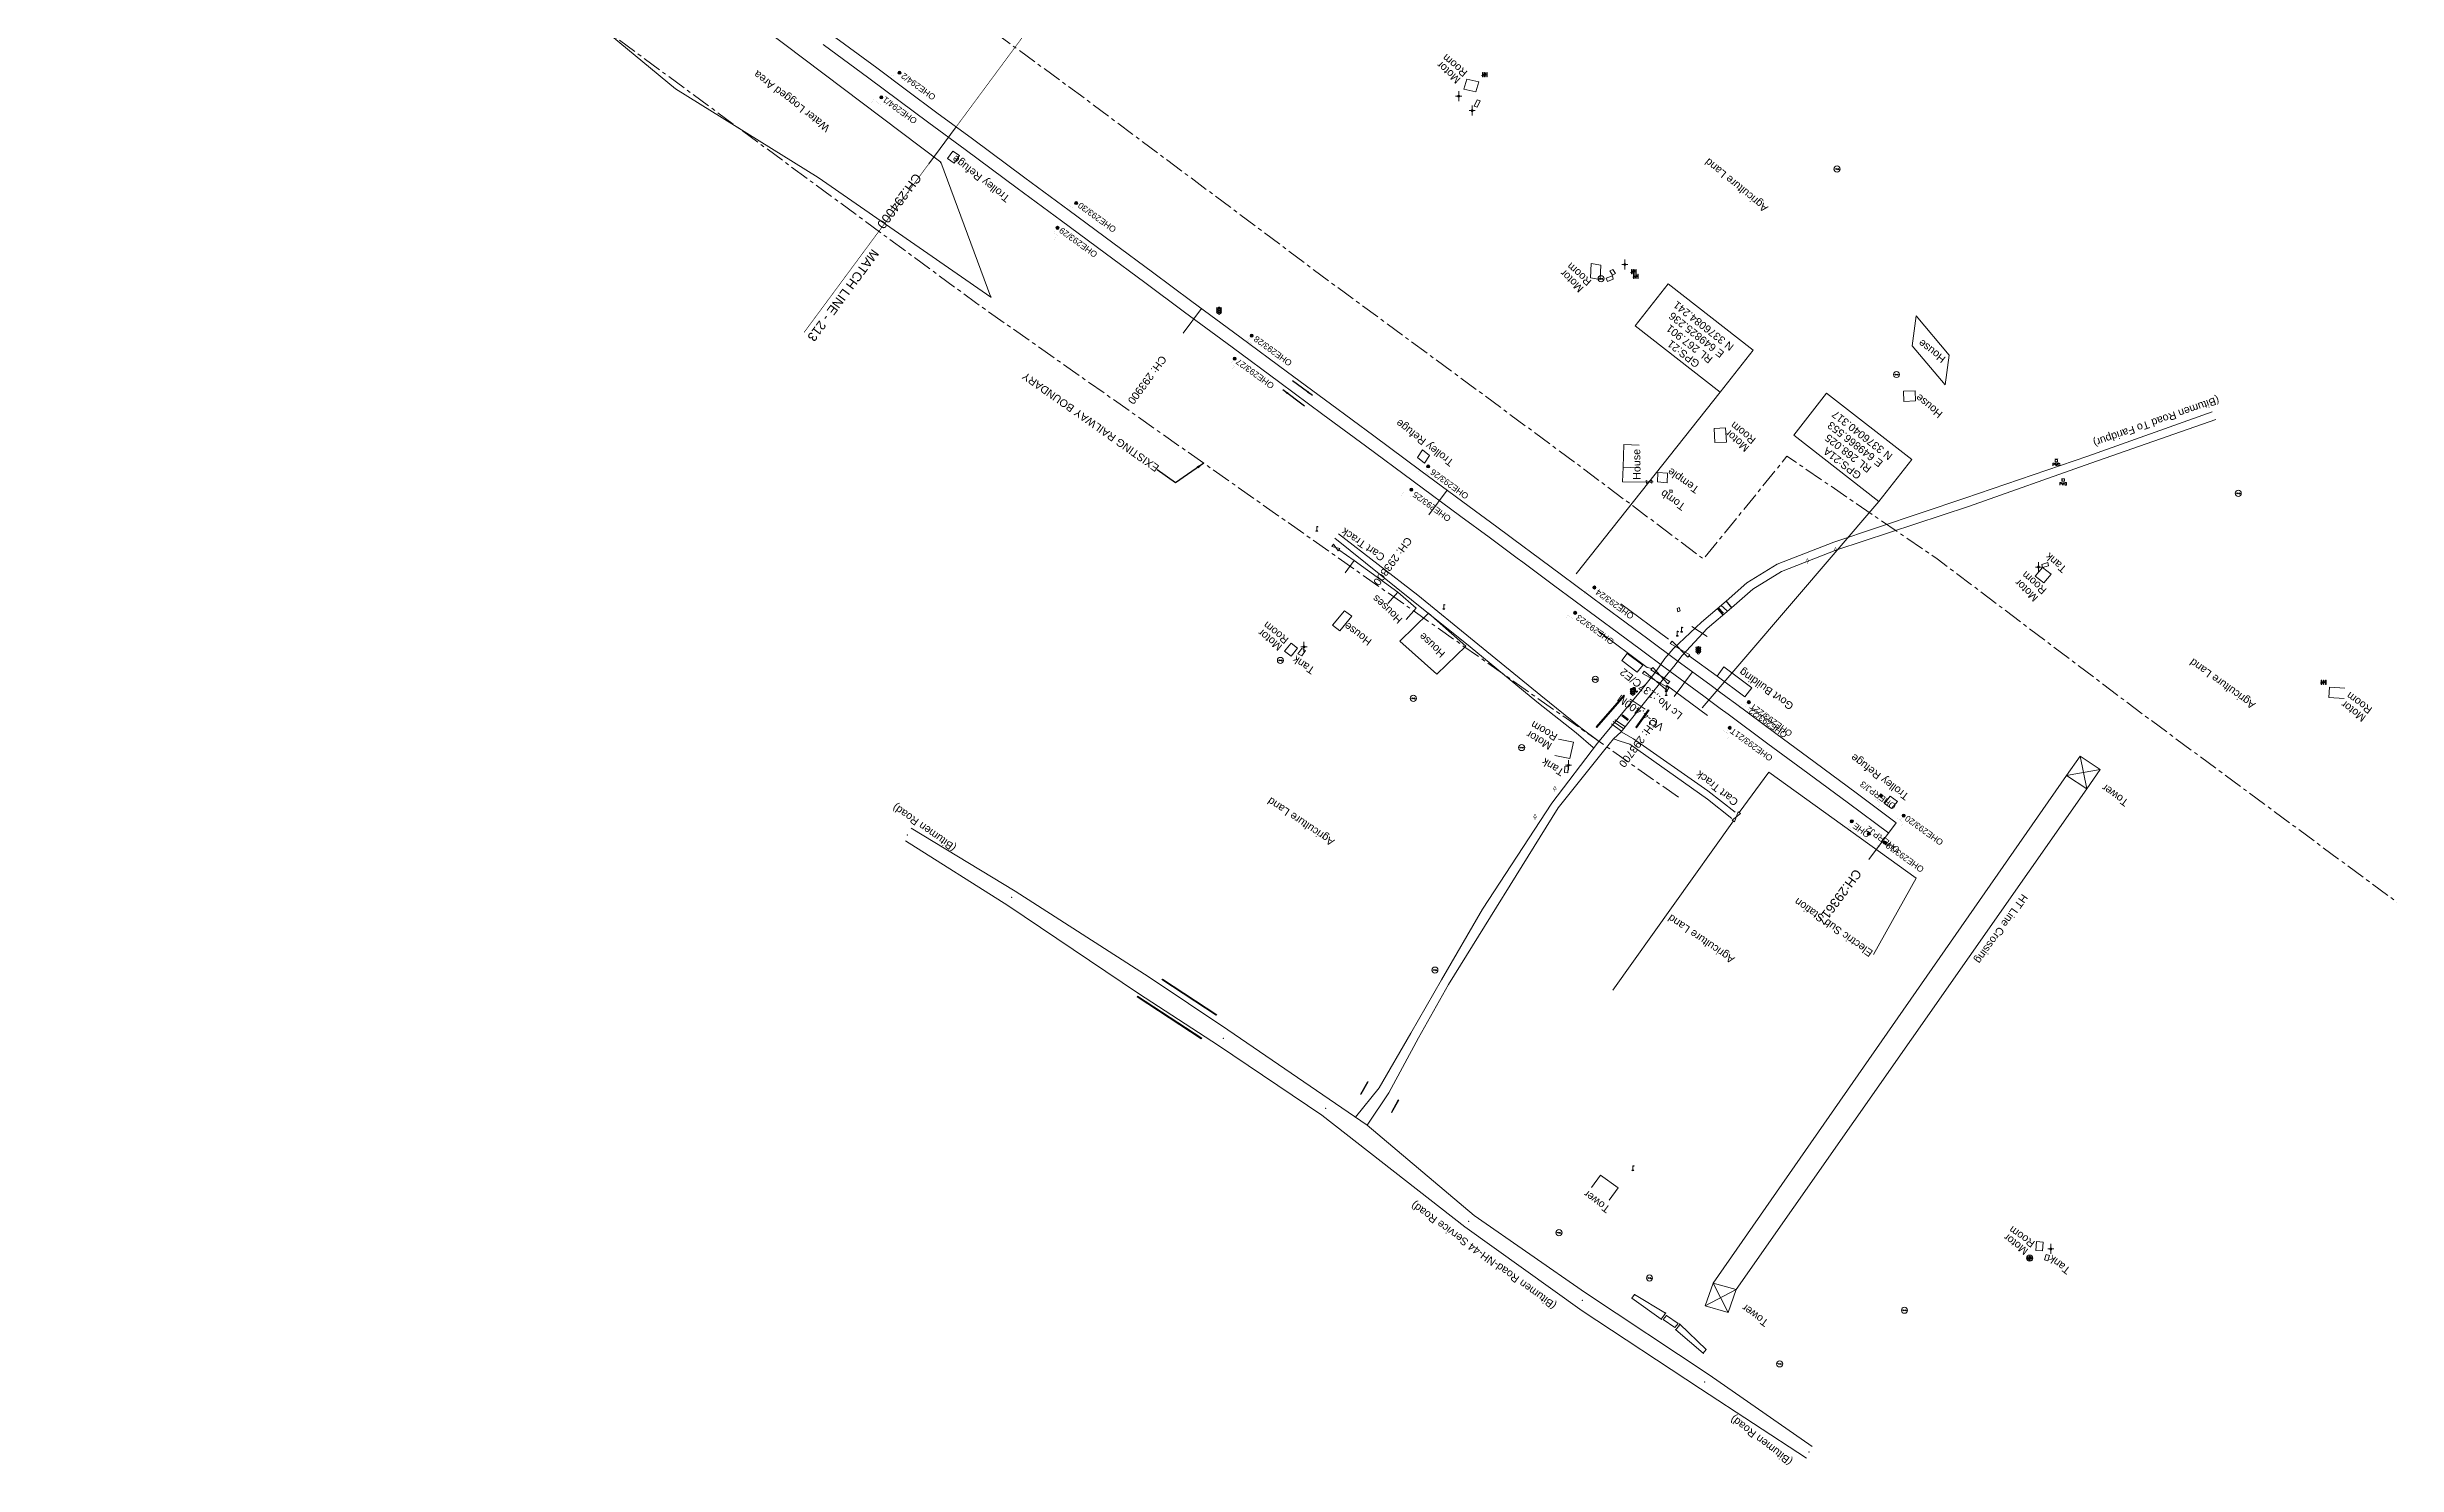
# Model space of a CAD drawing. Header units: metres. Extents: x 628572 to 650094, y 3375792 to 3391117.
# Drawn here: x 649325 to 650094, y 3375792 to 3376257 of the extents above; entities that cross this region are included whole.
import ezdxf
from ezdxf.enums import TextEntityAlignment as Align

# ---------------------------------------------------------------- set-up
doc = ezdxf.new("R2010")
doc.units = ezdxf.units.M
doc.header["$MEASUREMENT"] = 0
for name, pattern in [('CENTER', [2, 1.25, -0.25, 0.25, -0.25]), ('DASHED', [0.75, 0.5, -0.25]), ('PHANTOM2', [1.25, 0.625, -0.125, 0.125, -0.125, 0.125, -0.125])]:
    doc.linetypes.add(name, pattern=pattern)
for name, color, linetype, lineweight in [('Arch', 7, 'Continuous', 0), ('Bore', 8, 'Continuous', 0), ('Cart Track', 34, 'Continuous', 0), ('Commercial Building Pucca', 251, 'Continuous', 0), ('Commercial Building Semipucca', 251, 'Continuous', 0), ('Compound Wall', 251, 'Continuous', 0), ('Culvert Parapet', 7, 'Continuous', 0), ('Electric Pole', 251, 'Continuous', 0), ('Existing Chainage', 7, 'Continuous', 0), ('Existing IR Track', 143, 'Continuous', 0), ('Existing Railway Boundary', 7, 'CENTER', 0), ('Fence', 251, 'FENCELINE1', 0), ('flow direction', 7, 'Continuous', 0), ('Footpath', 251, 'Continuous', 0), ('Gate', 251, 'Continuous', 0), ('Govt buliding', 251, 'Continuous', 0), ('Grill', 251, 'Continuous', 0), ('Lamp_Post', 7, 'Continuous', 0), ('MATCH LINE', 7, 'Continuous', 0), ('OHE MAST', 8, 'Continuous', 0), ('PWD_ Boundary', 7, 'Continuous', 0), ('PWR_LINE', 134, 'POWER', 0), ('Religious_Place', 251, 'Continuous', 0), ('Residential Building Pucca', 251, 'Continuous', 0), ('Residential Building Semipucca', 251, 'Continuous', 0), ('Retaining Wall', 251, 'Continuous', 0), ('Side Details', 251, 'Continuous', 0), ('Sign Board', 251, 'Continuous', 0), ('Subroad Centre', 34, 'Continuous', 0), ('Subroad Edge', 34, 'Continuous', 0), ('Tank', 7, 'Continuous', 0), ('Tap', 8, 'Continuous', 0), ('Text', 251, 'Continuous', 0), ('Tomb', 8, 'Continuous', 0), ('TOPOSTYLEREMARK', 251, 'Continuous', 0), ('Tower', 7, 'Continuous', 0), ('Transformer', 251, 'Continuous', 0), ('Trolley Stand', 251, 'Continuous', 0), ('Water Logged Area', 5, 'Continuous', 0)]:
    doc.layers.add(name, color=color, linetype=linetype, lineweight=lineweight)
doc.styles.add('notes', font='romans.shx', dxfattribs={"height": 2})
doc.styles.add('spot_lvl', font='romans.shx', dxfattribs={"height": 0.3})
doc.styles.get("Standard").update_dxf_attribs({"font": 'arial.ttf'})
doc.styles.add('Style-Arial', font='arial.ttf')
doc.styles.add('Text', font='arial.ttf', dxfattribs={"height": 2})
doc.linetypes.add('FENCELINE1', pattern='A,6.35,-2.54,[133,ltypeshp.shx,S=2.54,R=0,X=-2.54,Y=0],-2.54,25.4', length=36.83)
doc.linetypes.add('POWER', pattern='A,10,-0.2,[131,ltypeshp.shx,S=0.4,R=0,X=-0.2,Y=0],-0.2,[131,ltypeshp.shx,S=0.4,R=180,X=1.2,Y=0],-1.2,-0.2,[131,ltypeshp.shx,S=0.4,R=0,X=-0.2,Y=0],-0.2,[131,ltypeshp.shx,S=0.4,R=180,X=1.2,Y=0],-1.2,-0.2,[131,ltypeshp.shx,S=0.4,R=0,X=-0.2,Y=0],-0.2,[131,ltypeshp.shx,S=0.4,R=180,X=1.2,Y=0],-1.2', length=14.8)
doc.dimstyles.new('ISO-25', dxfattribs={"dimtxt": 2.5, "dimasz": 2.5, "dimexe": 1.25, "dimexo": 0.625, "dimtad": 1, "dimtxsty": 'Standard', "dimcen": 2.5, "dimadec": 0, "dimazin": 0, "dimtfac": 1, "dimtmove": 0, "dimatfit": 3, "dimfxl": 1, "dimarcsym": 0})

# ---------------------------------------------------------------- blocks, each defined once
blk = doc.blocks.new('GT')
at = {"layer": 'Gate'}
for p, q in [((-0.5, -0.5), (-0.5, 0.5)), ((-0.5, 0.5), (0.5, -0.5)), ((0.5, 0.5), (0.5, -0.5))]:
    blk.add_line(p, q, dxfattribs=at)
at = {"layer": 'Gate', "flags": 128}
blk.add_lwpolyline([(0.5, 0.5), (-0.5, -0.5)], dxfattribs=at)
blk = doc.blocks.new('BORE')
at = {"ltscale": 0.5}
for q in [(-0.99, 0), (0, 1.64), (0.99, 0), (0, -1.64)]:
    blk.add_line((0, 0), q, dxfattribs=at)
blk.add_circle((0, 0), 0.328, dxfattribs=at)
blk = doc.blocks.new('EP')
blk.add_hatch(color=8).paths.add_polyline_path([(0.31, -0.24), (0.31, 0), (-0.31, -0.19), (-0.31, 0.07), (-0.93, -0.01), (-0.21, 0.16), (-0.21, -0.05), (0.43, 0.15), (0.41, -0.1), (0.94, -0.01)])
at = {"color": 8}
for p, q in [((-0.93, -0.01), (-0.21, 0.16)), ((-0.31, 0.07), (-0.93, -0.01)), ((-0.31, -0.19), (-0.31, 0.07)), ((0.31, 0), (-0.31, -0.19)), ((-0.21, 0.16), (-0.21, -0.05)), ((-0.21, -0.05), (0.43, 0.15)), ((0.31, -0.24), (0.31, 0)), ((0.43, 0.15), (0.41, -0.1)), ((0.94, -0.01), (0.31, -0.24)), ((0.41, -0.1), (0.94, -0.01))]:
    blk.add_line(p, q, dxfattribs=at)
blk.add_circle((0, 0), 1, dxfattribs=at)
blk = doc.blocks.new('LP')
at = {"flags": 128}
for points in [[(0, 0), (0, 1.5)], [(0.25, 1.35), (0.44, 1.35)]]:
    blk.add_lwpolyline(points, dxfattribs=at)
for centre, radius, start, end in [((0.07, 0.99), 0.519, 57.64249, 97.31648), ((0.34, 1.33), 0.094, 11.70118, 168.04763)]:
    blk.add_arc(centre, radius, start, end)
at = {"extrusion": (0, 0, -1)}
blk.add_ellipse((0, 0.01), major_axis=(0.308, 0), ratio=0.400495, dxfattribs=at)
blk.add_ellipse((0.35, 1.36), major_axis=(0.0017, 0.0438), ratio=0.461056, start_param=1.74022, end_param=4.575836)
blk = doc.blocks.new('SIG')
for color, points in [(1, [(-0.22, 0.42, 0.180295), (-0.01, 0.33, -0.00255), (0.01, 0.33, -0.00255), (0.02, 0.33, 0.180295), (0.23, 0.42, -0.002654), (0.25, 0.44, 0.184495), (0.33, 0.65, 1.000001), (-0.32, 0.65, 0.184495), (-0.24, 0.44, -0.002654)]), (2, [(0.23, -0.23, -0.002654), (0.25, -0.21, 0.184495), (0.33, 0.01, 1.000001), (-0.32, 0.01, 0.184495), (-0.24, -0.21, -0.002654), (-0.22, -0.23, 0.180295), (-0.01, -0.32, -0.00255), (0.01, -0.32, -0.00255), (0.02, -0.32, 0.180295)]), (3, [(0.23, -0.88, -0.002654), (0.25, -0.86, 0.184495), (0.33, -0.64, 1.000001), (-0.32, -0.64, 0.184495), (-0.24, -0.86, -0.002654), (-0.22, -0.88, 0.395599)])]:
    blk.add_hatch(color=color).paths.add_polyline_path(points)
for p, q in [((-0.31, 0.98), (-0.32, -0.9)), ((0.33, -0.9), (0.32, 0.98))]:
    blk.add_line(p, q)
at = {"flags": 128}
for points in [[(-0.31, 0.98), (-0.81, 0.98, 0.198758), (-0.42, 0.41, 0.003814), (-0.31, 0.39)], [(-0.31, 0.33), (-0.81, 0.33, 0.198758), (-0.42, -0.23, 0.003727), (-0.32, -0.26)], [(0.32, 0.98), (0.82, 0.98, -0.198758), (0.44, 0.41, -0.003814), (0.32, 0.39)], [(0.32, 0.33), (0.82, 0.33, -0.198758), (0.44, -0.23, -0.003727), (0.33, -0.26)], [(-0.32, -0.32), (-0.81, -0.32, 0.198758), (-0.42, -0.88, 0.003639), (-0.32, -0.9)], [(0.33, -0.32), (0.82, -0.32, -0.198758), (0.44, -0.88, -0.003639), (0.33, -0.9)]]:
    blk.add_lwpolyline(points, format="xyb", dxfattribs=at)
for centre, radius, start, end in [((0.01, 0.91), 0.324, 12.40488, 167.59512), ((0.01, 0.81), 0.357, 27.75781, 152.24219), ((0.01, -0.9), 0.324, 181.45715, 358.54285)]:
    blk.add_arc(centre, radius, start, end)
blk = doc.blocks.new('TAP')
at = {"layer": 'Tap', "color": 8}
for p, q in [((-0.32, 0), (0.32, 0)), ((-1.01, -0.33), (0.24, -0.33)), ((-1.01, -0.75), (-0.18, -0.75)), ((-0.37, -0.12), (-0.37, -0.05)), ((-0.1, -0.17), (-0.32, -0.17)), ((-0.05, -0.22), (-0.05, -0.33)), ((0.03, -0.95), (0.03, -1.32)), ((0.03, -1.32), (0.45, -1.32)), ((0.05, -0.22), (0.05, -0.33)), ((0.1, -0.17), (0.32, -0.17)), ((0.37, -0.12), (0.37, -0.05)), ((0.45, -0.54), (0.45, -1.32))]:
    blk.add_line(p, q, dxfattribs=at)
at = {"layer": 'Tap', "color": 8, "linetype": 'DASHED'}
for p, q in [((-0.37, -1.72), (0.03, -1.32)), ((0.24, -1.32), (0.24, -1.72)), ((0.85, -1.72), (0.45, -1.32))]:
    blk.add_line(p, q, dxfattribs=at)
at = {"layer": 'Tap', "color": 8}
for centre, radius, start, end in [((-0.32, -0.05), 0.0499, 90, 180), ((0.32, -0.05), 0.0499, 0, 90), ((-0.32, -0.12), 0.0499, 180, 270), ((-0.18, -0.95), 0.208, 0, 90), ((-0.1, -0.22), 0.0499, 0, 90), ((0.1, -0.22), 0.0499, 90, 180), ((0.24, -0.54), 0.208, 0, 90), ((0.32, -0.12), 0.0499, 270, 0)]:
    blk.add_arc(centre, radius, start, end, dxfattribs=at)
at = {"layer": 'Tap', "color": 8, "ltscale": 5, "style": 'notes'}
blk.add_text('TAP', height=0.25, rotation=180, dxfattribs=at).set_placement((1.12, -1.15, -147.73))
blk = doc.blocks.new('TRF')
blk.add_hatch(color=256).paths.add_polyline_path([(-0.18, -0.39), (0.02, 0.04), (-0.98, -0.29), (0.38, 0.42), (0.22, -0.04), (0.98, 0.09)])
for p, q in [((-0.69, 0.72), (-0.69, -0.72)), ((-0.52, 0.72), (-0.69, 0.72)), ((-0.52, -0.72), (-0.52, 0.72)), ((0, 0.72), (0, -0.72)), ((0.17, 0.72), (0, 0.72)), ((0.17, -0.72), (0.17, 0.72)), ((0.7, 0.72), (0.7, -0.72)), ((0.87, 0.72), (0.7, 0.72)), ((0.87, -0.72), (0.87, 0.72)), ((-0.69, -0.72), (-0.52, -0.72)), ((0, -0.72), (0.17, -0.72)), ((0.7, -0.72), (0.87, -0.72))]:
    blk.add_line(p, q)
at = {"flags": 128}
blk.add_lwpolyline([(0.22, -0.04), (0.38, 0.42), (-0.98, -0.29), (0.02, 0.04), (-0.18, -0.39), (0.98, 0.09), (0.22, -0.04)], close=True, dxfattribs=at)
blk = doc.blocks.new('TSB')
at = {"const_width": 0.132, "flags": 128}
blk.add_lwpolyline([(-0.51, 0.84), (0.54, 0.84), (0, 1.85), (-0.51, 0.84)], close=True, dxfattribs=at)
at = {"const_width": 0.142, "flags": 128}
blk.add_lwpolyline([(0, 0.84), (0, 0)], dxfattribs=at)
blk = doc.blocks.new('PWD')
at = {"const_width": 0.0299, "flags": 128}
blk.add_lwpolyline([(0.6, -0.6), (-0.6, -0.6), (-0.6, 0.6), (0.6, 0.6), (0.6, -0.6)], close=True, dxfattribs=at)
at = {"flags": 128}
blk.add_lwpolyline([(0.36, -0.36), (-0.36, -0.36), (-0.36, 0.36), (0.36, 0.36), (0.36, -0.36)], close=True, dxfattribs=at)
at = {"style": 'spot_lvl'}
blk.add_text('PWD', height=0.897, dxfattribs=at).set_placement((-1.32, -1.75, -119.27))
blk = doc.blocks.new('OHE MAST')
h = blk.add_hatch(color=256)
edge = h.paths.add_edge_path()
edge.add_arc((0, 0), 0.514, 0, 360)
at = {"const_width": 0.01, "flags": 128}
for points in [[(1.5, 3.5), (1.5, 2), (-1.5, 2), (-1.5, 3.5)], [(0, 2), (0, 0)]]:
    blk.add_lwpolyline(points, dxfattribs=at)
blk.add_circle((0, 0), 0.514)

msp = doc.modelspace()

# ---------------------------------------------------------------- linework, layer by layer
at = {"layer": 'Arch', "linetype": 'Continuous', "flags": 128}
for points in [[(649863.196, 3376067.006), (649868.14, 3376063.703)], [(649842.9, 3376043.197), (649847.844, 3376039.894)]]:
    msp.add_lwpolyline(points, dxfattribs=at)
at = {"layer": 'Cart Track', "linetype": 'Continuous', "flags": 128}
for points in [[(649832.755, 3376029.311), (649826.806, 3376033.853), (649813.73, 3376044.389), (649791.85, 3376062.183), (649773.383, 3376077.221), (649747.392, 3376097.378)], [(649830.837, 3376027.417), (649825.278, 3376032.188), (649812.386, 3376042.282), (649790.579, 3376060.344), (649771.401, 3376075.709), (649746.222, 3376095.881)], [(649876.279, 3376004.092), (649868.329, 3376010.483), (649842.824, 3376028.418), (649839.721, 3376029.459), (649837.507, 3376030.185)], [(649840.023, 3376032.476), (649844.081, 3376030.187), (649868.353, 3376013.178), (649877.316, 3376006.24)]]:
    msp.add_lwpolyline(points, dxfattribs=at)
at = {"layer": 'Commercial Building Pucca', "linetype": 'Continuous', "flags": 128}
for points in [[(649793.359, 3376245.383), (649792.375, 3376242.068), (649788.436, 3376242.974), (649789.4201, 3376246.2892), (649793.359, 3376245.383)], [(649833.17, 3376180.68), (649829.967, 3376181.135), (649830.128, 3376185.83), (649833.3319, 3376185.3749), (649833.17, 3376180.68)], [(649874.179, 3376132.052), (649874.461, 3376127.423), (649870.727, 3376127.267), (649870.445, 3376131.896), (649874.179, 3376132.052)], [(649978.367, 3376081.336), (649975.543, 3376083.493), (649977.945, 3376086.332), (649980.7692, 3376084.1749), (649978.367, 3376081.336)], [(649734.062, 3376059.932), (649731.984, 3376057.244), (649729.815, 3376058.9), (649731.8942, 3376061.5896), (649734.062, 3376059.932)], [(649978.002, 3375862.507), (649975.767, 3375862.698), (649975.98, 3375865.616), (649978.2176, 3375865.4248), (649978.002, 3375862.507)]]:
    msp.add_lwpolyline(points, close=True, dxfattribs=at)
for points in [[(650076.7643, 3376043.4224), (650071.776, 3376043.764), (650072.007, 3376047.137), (650076.9953, 3376046.7954)], [(649819.4816, 3376030.1553), (649824.367, 3376029.091), (649823.2, 3376023.734), (649818.3146, 3376024.7983)]]:
    msp.add_lwpolyline(points, dxfattribs=at)
at = {"layer": 'Commercial Building Semipucca', "linetype": 'Continuous', "flags": 128}
msp.add_lwpolyline([(649857.533, 3375837.392), (649858.62, 3375838.699), (649854.836, 3375841.378), (649853.749, 3375840.071), (649857.533, 3375837.392)], close=True, dxfattribs=at)
at = {"layer": 'Compound Wall', "linetype": 'Continuous', "flags": 128}
for points in [[(649848.262, 3376114.317), (649840.43, 3376114.391), (649840.633, 3376119.159)], [(649850.041, 3376114.429), (649850.498, 3376114.339)], [(649752.572, 3376088.638), (649747.57, 3376092.131)]]:
    msp.add_lwpolyline(points, dxfattribs=at)
at = {"layer": 'Culvert Parapet', "linetype": 'Continuous', "flags": 128}
for points in [[(649689.575, 3375951.446), (649707.359, 3375939.682), (649707.554, 3375939.791), (649689.7699, 3375951.5551), (649689.575, 3375951.446)], [(649681.607, 3375945.922), (649702.641, 3375932.157), (649702.501, 3375932.006), (649681.467, 3375945.771), (649681.607, 3375945.922)], [(649757.137, 3375917.85), (649754.855, 3375913.817), (649754.691, 3375913.904), (649756.9731, 3375917.9372), (649757.137, 3375917.85)], [(649767.22, 3375911.901), (649764.961, 3375907.852), (649764.76, 3375907.994), (649767.0193, 3375912.0436), (649767.22, 3375911.901)]]:
    msp.add_lwpolyline(points, close=True, dxfattribs=at)
at = {"layer": 'Existing Chainage', "color": 7, "linetype": 'Continuous', "lineweight": 13, "flags": 128}
for points in [[(649613.3032, 3376218.5763), (649622.2205, 3376230.6379)], [(649696.6245, 3376163.053), (649702.5636, 3376171.0983)], [(649777.0303, 3376103.6209), (649782.9804, 3376111.6581)], [(649857.4121, 3376044.1136), (649863.3526, 3376052.1579)], [(649921.1457, 3375990.6929), (649930.0786, 3376002.7429)], [(649921.1457, 3375990.6929), (649930.0786, 3376002.7429)]]:
    msp.add_lwpolyline(points, dxfattribs=at)
at = {"layer": 'Existing IR Track', "flags": 128}
for points in [[(649927.7078, 3375999.2734), (649914.4101, 3376009.1091), (649901.1321, 3376018.9301), (649888.0859, 3376028.5904), (649875.0355, 3376038.2538), (649872.4385, 3376040.1846), (649869.8014, 3376042.1291), (649867.0763, 3376044.1605), (649854.4385, 3376053.5123), (649846.2449, 3376059.5479), (649832.0657, 3376070.0475), (649817.8965, 3376080.5396), (649807.7598, 3376088.0505), (649805.902, 3376089.4191), (649796.7274, 3376096.2193), (649787.5124, 3376103.0495), (649771.9211, 3376114.5804), (649756.3138, 3376126.1232), (649742.317, 3376136.4643), (649728.2458, 3376146.8605), (649712.5945, 3376158.4352), (649696.9861, 3376169.9781), (649683.9757, 3376179.6136), (649671.0002, 3376189.2234), (649656.6868, 3376199.8408), (649642.2232, 3376210.5134), (649625.1517, 3376223.2089), (649613.2865, 3376231.9125), (649603.4547, 3376239.2556), (649593.6397, 3376246.5862), (649578.686, 3376257.6201)], [(649930.0786, 3376002.7429), (649916.9234, 3376012.4952), (649903.5309, 3376022.4233), (649890.6109, 3376031.9924), (649877.4233, 3376041.7597), (649874.7565, 3376043.7356), (649872.2331, 3376045.6026), (649869.4251, 3376047.6735), (649858.2549, 3376055.9224), (649848.7541, 3376063.0042), (649834.6015, 3376073.4639), (649820.4984, 3376083.886), (649810.2631, 3376091.4352), (649808.2639, 3376092.9386), (649799.2474, 3376099.6145), (649790.1812, 3376106.3273), (649774.4427, 3376117.9786), (649758.9756, 3376129.429), (649744.8448, 3376139.8733), (649730.7589, 3376150.2843), (649715.1144, 3376161.8333), (649699.3803, 3376173.4483), (649686.5036, 3376183.0173), (649673.5984, 3376192.6075), (649659.2271, 3376203.2615), (649644.784, 3376213.8884), (649627.5748, 3376226.6794), (649615.9598, 3376235.2665), (649605.9951, 3376242.6693), (649596.2248, 3376249.9275), (649581.211, 3376261.0244)]]:
    msp.add_lwpolyline(points, dxfattribs=at)
at = {"layer": 'Existing Railway Boundary', "ltscale": 5, "flags": 128}
for points in [[(645947.8669, 3378995.0094), (645967.551, 3378980.05), (645999.99, 3378956.182), (646031.536, 3378932.757), (646063.98, 3378908.364), (646096.474, 3378884.694), (646128.906, 3378860.476), (646162.172, 3378835.862), (646243.623, 3378775.53), (646283.005, 3378746.473), (646323.569, 3378716.337), (646363.594, 3378686.757), (646404.404, 3378656.749), (646444.656, 3378626.744), (646484.254, 3378597.245), (646565.358, 3378537.027), (646605.623, 3378507.215), (646653.599, 3378471.236), (646685.582, 3378447.704), (646725.618, 3378418.033), (646765.866, 3378388.123), (646805.637, 3378358.663), (646853.7433, 3378323.0592), (646937.0348, 3378435.599), (647005.3603, 3378385.0359), (646922.0826, 3378272.5147), (647038.806, 3378186.127), (647118.143, 3378127.321), (647158.192, 3378097.577), (647196.684, 3378068.972), (647238.918, 3378037.642), (647279.177, 3378008.08), (647319.292, 3377978.417), (647359.503, 3377948.868), (647397.458, 3377922.826), (647407.222, 3377913.87), (647444.241, 3377886.363), (647483.788, 3377856.736), (647522.927, 3377827.935), (647564.696, 3377797.027), (647606.191, 3377766.256), (647645.483, 3377737.258), (647685.591, 3377707.61), (647724.818, 3377678.56), (647765.242, 3377648.809), (647805.32, 3377618.739), (647845.051, 3377589.185), (647884.906, 3377559.824), (647925.092, 3377530.161), (648005.743, 3377470.644), (648035.772, 3377448.385), (648076.043, 3377418.603), (648116.319, 3377388.917), (648156.249, 3377359.365), (648195.947, 3377330.167), (648277.393, 3377269.753), (648356.445, 3377210.206), (648473.986, 3377122.343), (648515.171, 3377091.572), (648556.116, 3377060.801), (648639.34, 3376998.485), (648732.726, 3376930.386), (648775.136, 3376898.56), (648820.438, 3376865.866), (648859.867, 3376835.944), (648897.871, 3376806.495), (648938.947, 3376773.89), (648981.716, 3376745.089), (649023.829, 3376714.227), (649104.802, 3376653.597), (649144.826, 3376624.189), (649185.003, 3376594.54), (649213.27, 3376573.276), (649223.961, 3376565.702), (649264.394, 3376535.687), (649303.756, 3376506.724), (649344.373, 3376476.323), (649384.234, 3376447.051), (649424.989, 3376416.632), (649465.089, 3376386.981), (649506.033, 3376356.747), (649546.504, 3376327.037), (649587.439, 3376296.789), (649623.812, 3376269.636), (649664.771, 3376239.624), (649704.707, 3376209.749), (649745.525, 3376179.226), (649785.672, 3376149.738), (649826.28, 3376119.684), (649866.973, 3376089.107), (649894.303, 3376122.789), (649943.484, 3376089.133), (650010.731, 3376038.339), (650094.058, 3375976.711)], [(649858.736, 3376011.074), (649628.576, 3376173.111), (649159.399, 3376518.699)]]:
    msp.add_lwpolyline(points, dxfattribs=at)
at = {"layer": 'Fence', "linetype": 'Continuous', "flags": 128}
for points in [[(649878.695, 3376006.065), (649888.365, 3376019.31), (649936.5696, 3375984.5484), (649922.646, 3375959.556)], [(649837.283, 3375947.914), (649876.748, 3376003.316)]]:
    msp.add_lwpolyline(points, dxfattribs=at)
at = {"layer": 'Footpath', "linetype": 'Continuous', "flags": 128}
for points in [[(649844.35, 3375848.224), (649854.528, 3375842.157), (649854.083, 3375841.457), (649853.149, 3375840.133), (649843.525, 3375847.073), (649844.35, 3375848.224)], [(649866.909, 3375829.027), (649867.829, 3375830.255), (649859.182, 3375838.568), (649858.897, 3375837.97), (649857.891, 3375836.719), (649866.909, 3375829.027)]]:
    msp.add_lwpolyline(points, close=True, dxfattribs=at)
at = {"layer": 'Footpath'}
for p in [(649843.525, 3375847.073), (649844.35, 3375848.224), (649854.528, 3375842.157), (649853.149, 3375840.133), (649854.083, 3375841.457), (649854.833, 3375841.366), (649857.891, 3375836.719), (649858.897, 3375837.97), (649859.182, 3375838.568), (649866.909, 3375829.027), (649867.829, 3375830.255)]:
    msp.add_point(p, dxfattribs=at)
at = {"layer": 'Govt buliding', "linetype": 'Continuous', "flags": 128}
for points in [[(649841.963, 3376058.114), (649847.047, 3376054.338), (649845.279, 3376052.042), (649840.1948, 3376055.8181), (649841.963, 3376058.114)], [(649880.525, 3376043.979), (649871.458, 3376050.795), (649873.638, 3376053.784), (649882.7456, 3376046.9375), (649880.525, 3376043.979)]]:
    msp.add_lwpolyline(points, close=True, dxfattribs=at)
at = {"layer": 'Grill', "linetype": 'Continuous', "flags": 128}
for points in [[(649855.456, 3376062.819), (649839.859, 3376074.393)], [(649850.07, 3376053.252), (649848.565, 3376053.575), (649832.422, 3376065.55)], [(649871.458, 3376050.795), (649862.393, 3376057.264)], [(649868.33, 3376037.874), (649854.837, 3376047.842)]]:
    msp.add_lwpolyline(points, dxfattribs=at)
at = {"layer": 'MATCH LINE', "linetype": 'PHANTOM2', "ltscale": 15, "const_width": 0.2}
msp.add_lwpolyline([(649656.4822, 3376276.9182), (649572.4322, 3376163.2943)], dxfattribs=at)
at = {"layer": 'PWR_LINE', "flags": 128}
for points in [[(649870.179, 3375851.98), (649985.877, 3376018.205)], [(649992.489, 3376013.8589), (649877.626, 3375849.883)]]:
    msp.add_lwpolyline(points, dxfattribs=at)
at = {"layer": 'Religious_Place', "linetype": 'Continuous', "flags": 128}
msp.add_lwpolyline([(649855.075, 3376114.049), (649851.915, 3376114.328), (649852.062, 3376117.446), (649855.2221, 3376117.167), (649855.075, 3376114.049)], close=True, dxfattribs=at)
at = {"layer": 'Residential Building Pucca', "linetype": 'Continuous', "flags": 128}
for points in [[(649946.116, 3376146.098), (649935.318, 3376158.92), (649936.569, 3376168.719), (649947.369, 3376155.8946), (649946.116, 3376146.098)], [(649789.091, 3376060.576), (649779.684, 3376051.386), (649767.513, 3376062.196), (649776.92, 3376071.386), (649789.091, 3376060.576)]]:
    msp.add_lwpolyline(points, close=True, dxfattribs=at)
for points in [[(649845.6294, 3376118.9685), (649840.633, 3376119.159), (649840.917, 3376126.609), (649845.9134, 3376126.4185)], [(649749.6387, 3376084.5889), (649752.572, 3376088.638), (649766.881, 3376078.272), (649763.6003, 3376074.4988)], [(649763.6003, 3376074.4988), (649766.881, 3376078.272), (649772.903, 3376073.036), (649769.6223, 3376069.2628)]]:
    msp.add_lwpolyline(points, dxfattribs=at)
at = {"layer": 'Residential Building Semipucca', "linetype": 'Continuous', "flags": 128}
for points in [[(649936.375, 3376140.87), (649932.52, 3376140.669), (649932.426, 3376144.029), (649936.2935, 3376144.2307), (649936.375, 3376140.87)], [(649745.521, 3376067.449), (649749.417, 3376072.191), (649751.801, 3376070.343), (649747.8647, 3376065.552), (649745.521, 3376067.449)]]:
    msp.add_lwpolyline(points, close=True, dxfattribs=at)
at = {"layer": 'Retaining Wall', "linetype": 'Continuous', "flags": 128}
for points in [[(649832.034, 3376033.959), (649831.786, 3376034.193), (649840.87, 3376044.523), (649841.1286, 3376044.279), (649832.034, 3376033.959)], [(649844.76, 3376034.013), (649848.898, 3376039.719), (649849.178, 3376039.558), (649845.0389, 3376033.8505), (649844.76, 3376034.013)]]:
    msp.add_lwpolyline(points, close=True, dxfattribs=at)
at = {"layer": 'Subroad Centre'}
for p in [(649606.271, 3375998.707), (649640.386, 3375978.259), (649709.734, 3375932.099), (649743.203, 3375909.184), (649790.06, 3375872.192), (649827.299, 3375846.37), (649867.323, 3375819.584), (649901.533, 3375796.721)]:
    msp.add_point(p, dxfattribs=at)
at = {"layer": 'Subroad Edge', "linetype": 'Continuous', "flags": 128}
for points in [[(649753.0072, 3375906.3585), (649760.728, 3375915.953), (649771.093, 3375933.834), (649781.214, 3375951.336), (649794.608, 3375974.43), (649817.339, 3376009.184), (649832.237, 3376028.849), (649845.782, 3376045.198), (649851.518, 3376052.42), (649854.272, 3376056.492), (649857.079, 3376059.647), (649866.338, 3376068.44), (649874.342, 3376075.316), (649881.174, 3376081.325), (649891.05, 3376087.365), (649909.684, 3376094.671), (649909.688, 3376094.669), (649952.57, 3376109.051), (649992.798, 3376122.839), (650033.558, 3376137.291)], [(649819.338, 3376007.612), (649834.652, 3376026.733), (649837.507, 3376030.185), (649840.012, 3376032.49), (649848.518, 3376043.173), (649854.284, 3376050.365), (649857.243, 3376053.856), (649860.017, 3376057.516), (649868.208, 3376066.362), (649876.16, 3376073.11), (649883.104, 3376079.242), (649892.458, 3376085.042), (649910.609, 3376092.141), (649953.706, 3376106.354), (649993.798, 3376120.488), (650034.692, 3376134.837)], [(649756.839, 3375903.738), (649763.921, 3375914.248), (649773.688, 3375932.336), (649783.424, 3375949.762), (649819.338, 3376007.612)], [(649788.812, 3375870.36), (649741.952, 3375906.923), (649708.192, 3375929.841), (649681.915, 3375946.781), (649639.157, 3375975.643), (649605.668, 3375996.786)], [(649756.839, 3375903.738), (649711.211, 3375934.942), (649685.441, 3375952.214), (649641.613, 3375980.346), (649607.494, 3376001.009)], [(649902.519, 3375798.52), (649868.809, 3375821.898), (649828.282, 3375848.834), (649791.815, 3375874.14), (649756.839, 3375903.738)], [(649900.662, 3375794.686), (649866.011, 3375817.334), (649827.277, 3375842.938), (649788.812, 3375870.36)]]:
    msp.add_lwpolyline(points, dxfattribs=at)
at = {"layer": 'Subroad Edge', "flags": 128}
for points in [[(649873.275, 3376071.214), (649871.752, 3376072.904)], [(649873.481, 3376071.37), (649871.92, 3376073.111)], [(649874.8, 3376072), (649872.612, 3376073.984)], [(649874.342, 3376075.316), (649876.16, 3376073.11)], [(649876.193, 3376073.128), (649874.366, 3376075.358)], [(649871.548, 3376072.769), (649873.144, 3376070.948)], [(649836.847, 3376035.182), (649840.206, 3376032.616)], [(649837.399, 3376035.912), (649840.917, 3376033.446)], [(649841.392, 3376034.154), (649837.881, 3376036.429)], [(649840.2, 3376037.786), (649842.16, 3376036.207)], [(649842.297, 3376036.419), (649840.268, 3376037.981)], [(649840.433, 3376038.126), (649842.452, 3376036.591)]]:
    msp.add_lwpolyline(points, dxfattribs=at)
at = {"layer": 'Tank', "linetype": 'Continuous', "flags": 128}
for points in [[(649791.91, 3376237.391), (649792.89, 3376239.52), (649793.874, 3376239.188), (649792.8938, 3376237.0585), (649791.91, 3376237.391)], [(649835.503, 3376180.033), (649837.391, 3376180.775), (649837.163, 3376181.822), (649835.1455, 3376181.0291), (649835.503, 3376180.033)], [(649837.241, 3376183.954), (649838.116, 3376182.575), (649837.187, 3376182.033), (649836.2826, 3376183.4584), (649837.241, 3376183.954)], [(649977.736, 3376087.335), (649979.698, 3376087.92), (649979.969, 3376086.873), (649978.0069, 3376086.288), (649977.736, 3376087.335)], [(649735.43, 3376057.402), (649734.158, 3376058.072), (649735.416, 3376059.792), (649736.6896, 3376059.1211), (649735.43, 3376057.402)], [(649822.689, 3376021.03), (649822.533, 3376019.107), (649821.4, 3376019.224), (649821.556, 3376021.147), (649822.689, 3376021.03)], [(649980.285, 3375861.029), (649979.76, 3375859.263), (649978.64, 3375859.555), (649979.165, 3375861.321), (649980.285, 3375861.029)]]:
    msp.add_lwpolyline(points, close=True, dxfattribs=at)
at = {"layer": 'Tomb', "linetype": 'Continuous', "flags": 128}
for points in [[(649855.917, 3376111.708), (649856.681, 3376111.656), (649856.745, 3376110.924), (649855.98, 3376110.9761), (649855.917, 3376111.708)], [(649858.595, 3376071.86), (649858.346, 3376072.919), (649859.048, 3376073.215), (649859.3001, 3376072.143), (649858.595, 3376071.86)]]:
    msp.add_lwpolyline(points, close=True, dxfattribs=at)
at = {"layer": 'TOPOSTYLEREMARK'}
for p, q in [((649825.236, 3376084.241), (649872.4121, 3376143.7057)), ((649866.553, 3376040.317), (649924.421, 3376107.9008))]:
    msp.add_line(p, q, dxfattribs=at)
at = {"layer": 'TOPOSTYLEREMARK', "linetype": 'Continuous', "flags": 128}
for points in [[(649883.1932, 3376157.4903), (649872.4121, 3376143.7057), (649844.5615, 3376165.4881), (649855.3427, 3376179.2727), (649883.1932, 3376157.4903)], [(649935.1732, 3376121.708), (649924.421, 3376107.9008), (649896.5247, 3376129.6245), (649907.2768, 3376143.4318), (649935.1732, 3376121.708)]]:
    msp.add_lwpolyline(points, close=True, dxfattribs=at)
at = {"layer": 'Tower', "linetype": 'Continuous', "flags": 128}
for points in [[(649985.877, 3376018.205), (649990.267, 3376024.571), (649996.879, 3376020.225), (649992.489, 3376013.8589), (649985.877, 3376018.205)], [(649870.179, 3375851.98), (649877.626, 3375849.883), (649875.04, 3375842.375), (649867.5548, 3375844.4828), (649870.179, 3375851.98)]]:
    msp.add_lwpolyline(points, close=True, dxfattribs=at)
for points in [[(649985.877, 3376018.205), (649996.879, 3376020.225)], [(649990.267, 3376024.571), (649992.489, 3376013.8589)], [(649830.3208, 3375883.2799), (649833.261, 3375887.324), (649839.02, 3375883.137), (649836.0798, 3375879.0929)], [(649877.626, 3375849.883), (649867.5548, 3375844.4828)], [(649875.04, 3375842.375), (649870.179, 3375851.98)]]:
    msp.add_lwpolyline(points, dxfattribs=at)
at = {"layer": 'Trolley Stand', "linetype": 'Continuous', "flags": 128}
for points in [[(649623.355, 3376221.206), (649621.605, 3376218.786), (649619.381, 3376220.266), (649621.1312, 3376222.6863), (649623.355, 3376221.206)], [(649777.255, 3376122.968), (649775.635, 3376120.455), (649773.282, 3376122.32), (649774.902, 3376124.833), (649777.255, 3376122.968)], [(649928.577, 3376007.371), (649926.206, 3376009.071), (649928.09, 3376011.444), (649930.461, 3376009.744), (649928.577, 3376007.371)]]:
    msp.add_lwpolyline(points, close=True, dxfattribs=at)
at = {"layer": 'Water Logged Area', "linetype": 'Continuous', "flags": 128}
msp.add_lwpolyline([(649633.65, 3376174.912), (649617.18, 3376219.108), (649488.835, 3376316.049), (649439.442, 3376350.702), (649433.659, 3376355.376), (649380.712, 3376394.649), (649329.369, 3376431.88), (649314.015, 3376403.166), (649437.242, 3376321.115), (649480.044, 3376284.833), (649530.285, 3376243.089), (649577.109, 3376214.033), (649633.65, 3376174.912)], close=True, dxfattribs=at)
at = {"layer": 'Water Logged Area'}
for p in [(649530.285, 3376243.089), (649617.18, 3376219.108), (649577.109, 3376214.033), (649617.12, 3376218.919), (649633.65, 3376174.912)]:
    msp.add_point(p, dxfattribs=at)

# ---------------------------------------------------------------- block references
at = {"layer": 'Bore', "linetype": 'Continuous'}
for p in [(649786.794, 3376240.683), (649791.243, 3376235.943), (649841.24, 3376185.595), (649976.63, 3376086.481), (649736.142, 3376060.382), (649822.774, 3376021.579), (649980.693, 3375863.152)]:
    msp.add_blockref('BORE', p, dxfattribs=at)
at = {"layer": 'Electric Pole', "linetype": 'Continuous'}
for p in [(649910.69, 3376216.829), (649833.433, 3376180.877), (649930.166, 3376149.529), (650042.081, 3376110.621), (649728.425, 3376055.9), (649831.5, 3376049.689), (649771.945, 3376043.468), (649807.4371, 3376027.3652), (649778.997, 3375954.494), (649819.634, 3375868.48), (649973.788, 3375860.154), (649849.283, 3375853.634), (649932.781, 3375843.096), (649891.905, 3375825.526)]:
    msp.add_blockref('EP', p, dxfattribs=at)
at = {"layer": 'Gate'}
for p, xscale, zscale, rotation in [((649849.1515, 3376114.373), 1.782522089588324, 1.33511126487208, 4.000000000000005), ((649746.5495, 3376092.8605), 2.497762598811829, 1.58043114333141, 145), ((649859.265, 3376059.5955), 7.28836065229915, 2.699696400023372, 142), ((649851.3015, 3376049.238), 9.814052425228601, 3.132738805778184, 146), ((649852.8275, 3376050.9085), 7.237623504948692, 2.690283164454756, 140), ((649877.7215, 3376004.6905), 3.36865106516183, 1.835388532480747, 55)]:
    msp.add_blockref('GT', p, dxfattribs=dict(at, xscale=xscale, zscale=zscale, rotation=rotation))
at = {"layer": 'Lamp_Post', "linetype": 'Continuous'}
for p in [(649740.331, 3376098.288), (649781.912, 3376072.721), (649858.386, 3376063.936), (649859.806, 3376065.26), (649854.708, 3376044.473), (649854.742, 3376045.849), (649843.814, 3375888.908)]:
    msp.add_blockref('LP', p, dxfattribs=at)
at = {"layer": 'OHE MAST', "color": 2, "rotation": 143.3908318566117}
for p in [(649603.705, 3376248.367), (649597.738, 3376240.276), (649661.526, 3376205.677), (649655.429, 3376197.544), (649719.012, 3376162.247), (649713.444, 3376154.71), (649776.823, 3376119.427), (649771.271, 3376111.799), (649831.244, 3376079.771), (649824.925, 3376071.486), (649881.82, 3376042.249), (649881.822, 3376042.249), (649875.547, 3376033.817), (649925.115, 3376011.564), (649915.518, 3376003.229), (649932.528, 3376005.076), (649921.11, 3375999.142), (649926.338, 3375996.244)]:
    msp.add_blockref('OHE MAST', p, dxfattribs=at)
at = {"layer": 'PWD_ Boundary', "linetype": 'Continuous'}
for p in [(649982.534, 3376121.324), (649984.781, 3376115.015)]:
    msp.add_blockref('PWD', p, dxfattribs=at)
at = {"layer": 'Sign Board', "linetype": 'Continuous'}
for p in [(649708.326, 3376170.378), (649865.268, 3376059.221), (649843.799, 3376045.607)]:
    msp.add_blockref('SIG', p, dxfattribs=at)
at = {"layer": 'Tap', "linetype": 'Continuous'}
msp.add_blockref('TAP', (649844.273, 3376047.062), dxfattribs=at)
at = {"layer": 'Transformer', "linetype": 'Continuous'}
for name, p in [('TRF', (649795.3, 3376247.697)), ('TRF', (649844.073, 3376183.242)), ('TRF', (649844.754, 3376181.665)), ('TSB', (649900.945, 3376087.436)), ('TSB', (649910.19, 3376091.053)), ('TRF', (650069.946, 3376048.743)), ('TSB', (649818.256, 3376012.876)), ('TSB', (649811.796, 3376003.702)), ('TRF', (649973.767, 3375860.131))]:
    msp.add_blockref(name, p, dxfattribs=at)

# ---------------------------------------------------------------- texts
at = {"layer": 'Cart Track', "linetype": 'Continuous', "style": 'Text'}
for rotation, p in [(145.5901633, (649762.9148, 3376090.2511)), (142.2315436, (649878.6213, 3376009.9933))]:
    msp.add_text('Cart Track', height=2.5, rotation=rotation, dxfattribs=at).set_placement(p)
at = {"layer": 'Existing Chainage', "color": 7, "lineweight": 0, "attachment_point": 4, "line_spacing_factor": 0.6, "style": 'Style-Arial'}
for s, insert, char_height, rotation in [('CH:294000', (649609.9287, 3376214.853), 3, 233.5238048), ('CH: 293900', (649690.3502, 3376155.2552), 2.5, 233.5649768), ('CH: 293800', (649770.7454, 3376095.8316), 2.5, 233.4870908), ('CH: 293700', (649851.1364, 3376036.3169), 2.5, 233.5551121), ('CH:293617', (649917.7663, 3375986.974), 3, 233.4497301), ('CH:293617', (649917.7663, 3375986.974), 3, 233.4497301)]:
    msp.add_mtext(s, dxfattribs=dict(at, insert=insert, char_height=char_height, rotation=rotation))
at = {"layer": 'Existing Railway Boundary', "linetype": 'Continuous', "ltscale": 5}
msp.add_text('EXISTING RAILWAY BOUNDARY', height=2.5, rotation=144.877675, dxfattribs=at).set_placement((649645.002, 3376150.4349), align=Align.RIGHT)
at = {"layer": 'MATCH LINE', "linetype": 'Continuous'}
msp.add_text('MATCH LINE - 213', height=3, rotation=233.6237118, dxfattribs=at).set_placement((649594.7591, 3376190.8633))
at = {"layer": 'OHE MAST'}
for s, rotation, p in [('OHE294/2', 144, (649605.1836, 3376248.4774)), ('OHE294/1', 144, (649599.1037, 3376240.7091)), ('OHE293/30', 144, (649663.0695, 3376206.058)), ('OHE293/29', 144, (649656.9073, 3376197.8707)), ('OHE293/28', 144, (649720.6241, 3376162.3255)), ('OHE293/27', 144, (649714.7848, 3376154.8658)), ('OHE293/26', 144, (649778.4488, 3376118.7391)), ('OHE293/25', 144, (649772.6801, 3376111.3661)), ('OHE293/24', 144, (649832.5709, 3376079.4078)), ('OHE293/23', 144, (649826.1342, 3376071.0625)), ('OHE293/22', 144, (649882.7736, 3376040.5493)), ('OHE293/22T', 144, (649883.0863, 3376042.0063)), ('OHE293/21T', 144, (649876.659, 3376033.9255)), ('OHERPJ/3', 144.2553201, (649919.1362, 3376016.5327)), ('OHE293/20', 144.2553201, (649933.851, 3376005.3014)), ('OHE', 144.2553201, (649916.7921, 3376002.8297)), ('OHERPJ2', 144, (649921.0311, 3376001.8708)), ('OHE293/19', 144.2553201, (649927.5375, 3375996.4411))]:
    msp.add_text(s, height=2, rotation=rotation, dxfattribs=at).set_placement(p, align=Align.RIGHT)
at = {"layer": 'Side Details'}
for rotation, p in [(140.5523704, (649888.3265, 3376204.3918)), (144.1054469, (650047.9102, 3376041.779)), (146.0133416, (649746.3601, 3375997.0238)), (145.5736375, (649877.3588, 3375958.5044))]:
    msp.add_text('Agriculture Land', height=2.5, rotation=rotation, dxfattribs=at).set_placement(p)
at = {"layer": 'Subroad Edge', "linetype": 'Continuous', "style": 'Text'}
for s, rotation, p in [('(Bitumen Road To Faridpur)', 199.335093, (650035.362, 3376142.4806)), ('(Bitumen Road)', 144.7939218, (649622.4784, 3375995.0804)), ('(Bitumen Road-NH-44 Service Road)', 144.0960545, (649819.0113, 3375845.1204))]:
    msp.add_text(s, height=2.5, rotation=rotation, dxfattribs=at).set_placement(p)
at = {"layer": 'Subroad Edge', "linetype": 'Continuous', "style": 'Text', "width": 1}
msp.add_text('(Bitumen Road)', height=2.5, rotation=142.4016617, dxfattribs=at).set_placement((649896.319, 3375793.9795))
at = {"layer": 'Text', "style": 'Text', "width": 1}
for s, rotation, p in [('Motor', 137.9826946, (649787.6099, 3376246.4002)), ('Room', 139.8911688, (649789.8993, 3376248.6954)), ('Tank', 138.9161352, (649986.1155, 3376086.222)), ('Motor', 143.4999705, (650084.1034, 3376037.5838)), ('Room', 143.4999705, (650086.1712, 3376040.2268)), ('Tank', 143.0038412, (649987.3813, 3375856.6755))]:
    msp.add_text(s, height=2.5, rotation=rotation, dxfattribs=at).set_placement(p)
at = {"layer": 'Text'}
for s, rotation, p in [('Water Logged Area', 142.3391013, (649581.1348, 3376230.7244)), ('House', 142.5714275, (649946.5027, 3376155.085)), ('Tomb', 145, (649861.3143, 3376106.8217)), ('Temple', 145, (649865.808, 3376112.412)), ('Houses', 137.2131871, (649768.6156, 3376069.5219)), ('House', 143.4381945, (649758.5683, 3376062.5318)), ('House', 137.2131871, (649782.5953, 3376058.3428)), ('Tower', 144.0629905, (650006.3839, 3376009.9143)), ('Tower', 142.9342526, (649836.6438, 3375876.7231))]:
    msp.add_text(s, height=2.5, rotation=rotation, dxfattribs=at).set_placement(p)
at = {"layer": 'Text', "style": 'Text'}
for s, rotation, p in [('Trolley Refuge', 142.4977546, (649640.1081, 3376207.6924)), ('Motor', 136.2161765, (649827.891, 3376177.9466)), ('Room', 138.1246507, (649830.5384, 3376180.2018)), ('Trolley Refuge', 142.4977546, (649785.4423, 3376121.1985)), ('Motor', 139.3691522, (649882.1659, 3376125.8635)), ('Room', 141.2776264, (649884.3317, 3376128.4799)), ('Motor', 136.7990044, (649976.8011, 3376076.6768)), ('Room', 138.7074786, (649979.554, 3376079.182)), ('Motor', 141.1956272, (649729.2568, 3376060.793)), ('Room', 141.1956272, (649731.3583, 3376063.0375)), ('Tank', 146.1544689, (649739.9399, 3376053.2706)), ('Lc No.;137C/E2', 142.097758, (649860.3157, 3376038.37)), ('Govt Building', 144.9078211, (649896.7257, 3376041.5144)), ('VC-4.400M', 144.8602183, (649854.2748, 3376034.6663)), ('Room', 150, (649819.4285, 3376031.5632)), ('Motor', 150, (649817.5953, 3376028.6326)), ('Tank', 148.0054547, (649821.6068, 3376019.9899)), ('Trolley Refuge', 143.235556, (649934.5117, 3376011.8932)), ('Electric Sub Station', 144.6278585, (649922.6946, 3375960.6562)), ('HT Line Crossing', 234.4169416, (649971.3244, 3375979.6555)), ('Motor', 142.8547007, (649973.55, 3375862.9857)), ('Room', 144.7631749, (649975.7303, 3375865.4758))]:
    msp.add_text(s, height=2.5, rotation=rotation, dxfattribs=at).set_placement(p)
at = {"layer": 'Text', "width": 1}
for s, rotation, p in [('House', 140.9028861, (649945.4976, 3376136.9807)), ('House', 90.8749281, (649846.3861, 3376115.079)), ('Tower', 143.4042967, (649888.4944, 3375839.512))]:
    msp.add_text(s, height=2.5, rotation=rotation, dxfattribs=at).set_placement(p)
at = {"layer": 'TOPOSTYLEREMARK'}
for s, rotation, p in [('N 3376084.241', 141.9704894, (649866.9577, 3376165.4277)), ('RL 267.901', 141.9704894, (649862.3372, 3376159.52)), ('E 649825.236', 141.9704894, (649864.6474, 3376162.4738)), ('GPS:21 ', 141.9704894, (649860.0269, 3376156.5661)), ('N 3376040.317', 142.0910138, (649918.921, 3376129.6112)), ('RL 268.025', 142.0910138, (649914.3129, 3376123.6938)), ('E 649866.553', 142.0910138, (649916.617, 3376126.6525)), ('GPS:21A ', 142.0910138, (649912.0089, 3376120.7351))]:
    msp.add_text(s, height=2.5, rotation=rotation, dxfattribs=at).set_placement(p, align=Align.MIDDLE_CENTER)

# ---------------------------------------------------------------- leaders
at = {"layer": 'Existing Railway Boundary', "linetype": 'Continuous', "ltscale": 5}
msp.add_leader([(649703.2974, 3376120.5057), (649694.0217, 3376114.0601), (649688.0323, 3376118.3378)], dimstyle='ISO-25', override={"dimtxt": 3, "dimasz": 2.5, "dimgap": 0.625, "dimtad": 0, "dimdec": 3, "dimzin": 2, "dimtdec": 3}, dxfattribs=at)
at = {"layer": 'flow direction', "lineweight": 0}
for points in [[(649729.1693, 3376144.5728), (649736.3367, 3376139.2774)], [(649738.9348, 3376142.6377), (649732.4299, 3376147.4414)]]:
    msp.add_leader(points, dimstyle='ISO-25', override={"dimtxt": 0.5, "dimasz": 2, "dimtad": 0}, dxfattribs=at)

doc.saveas('drawing.dxf')
